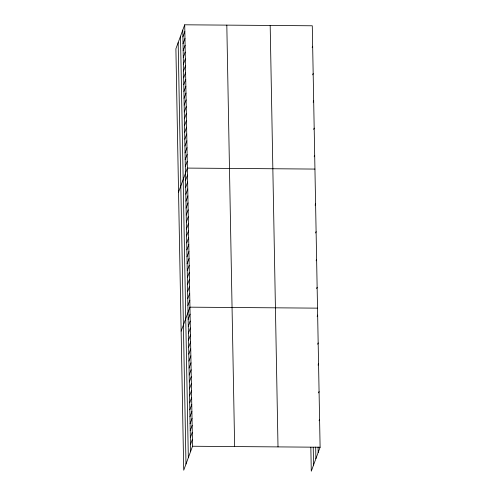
<?xml version="1.0" encoding="UTF-8"?>
<svg xmlns="http://www.w3.org/2000/svg" width="496" height="496" viewBox="0 0 496 496"><rect width="100%" height="100%" fill="white"/><g stroke="black" fill="none" stroke-linecap="round" stroke-linejoin="round"><path stroke-width="0.74" d="M184.717 24.8L175.894 48.775L183.718 470.22L192.541 446.245L184.717 24.8L312.282 25.78L320.106 447.225L311.283 471.2L310.837 447.249M182.9 36.896L184.841 31.626M183.03 43.722L184.971 38.446M183.154 50.542L185.095 45.272M183.284 57.369L185.225 52.092M183.408 64.195L185.349 58.919M183.539 71.015L185.479 65.739M183.663 77.841L185.603 72.565M183.787 84.661L185.727 79.385M183.917 91.487L185.857 86.211M184.041 98.307L185.981 93.031M184.171 105.133L186.112 99.857M184.295 111.953L186.236 106.683M184.425 118.78L186.366 113.503M184.549 125.6L186.49 120.33M184.673 132.426L186.614 127.15M184.803 139.246L186.744 133.976M184.927 146.072L186.868 140.796M185.058 152.898L186.998 147.622M185.182 159.718L187.122 154.442M185.312 166.544L187.252 161.268M178.554 192.064L187.376 168.088L314.941 169.074M185.566 180.321L187.507 175.045M185.696 187.271L187.637 182.001M185.82 194.227L187.761 188.951M185.95 201.184L187.891 195.908M186.081 208.134L188.021 202.858M186.211 215.09L188.151 209.814M186.341 222.041L188.282 216.764M186.471 228.997L188.412 223.721M186.595 235.947L188.536 230.677M186.725 242.904L188.666 237.627M186.856 249.86L188.796 244.584M186.986 256.81L188.926 251.534M187.116 263.767L189.057 258.49M187.24 270.717L189.181 265.447M187.37 277.673L189.311 272.397M187.5 284.63L189.441 279.353M187.631 291.58L189.571 286.304M187.761 298.536L189.701 293.26M187.891 305.486L189.832 300.21M181.139 331.142L189.956 307.167L317.521 308.146M188.145 319.393L190.086 314.123M188.275 326.349L190.216 321.073M188.406 333.306L190.346 328.03M188.536 340.256L190.476 334.98M188.66 347.212L190.6 341.936M188.79 354.163L190.731 348.893M188.92 361.119L190.861 355.843M189.05 368.069L190.991 362.799M189.181 375.026L191.121 369.749M312.176 47.573L312.66 46.252M189.311 381.982L191.251 376.706M189.435 388.932L191.375 383.656M189.565 395.889L191.506 390.612M189.695 402.839L191.636 397.569M312.685 74.865L313.168 73.544M189.825 409.795L191.766 404.519M189.956 416.752L191.896 411.475M190.08 423.702L192.02 418.426M190.21 430.658L192.15 425.382M313.187 102.157L313.677 100.837M190.34 437.608L192.281 432.332M190.47 444.565L192.411 439.289M313.695 129.45L314.179 128.129M314.204 156.742L314.687 155.428M315.103 205.158L315.586 203.844M315.617 232.977L316.101 231.657M316.132 260.791L316.622 259.47M316.653 288.604L317.136 287.289M317.167 316.423L317.651 315.103M317.682 344.236L318.165 342.916M318.072 365.099L318.556 363.779M318.587 392.913L319.071 391.592M319.102 420.726L319.585 419.411M192.541 446.245L320.106 447.225M318.066 447.088L318.165 452.501M315.679 447.082L315.89 458.67M313.224 447.256L313.553 465.031M270.184 25.457L278.008 446.902M226.815 25.122L234.639 446.567M182.776 30.076L190.6 451.515M180.507 36.245L188.325 457.69M178.163 42.606L185.988 464.045"/></g></svg>
